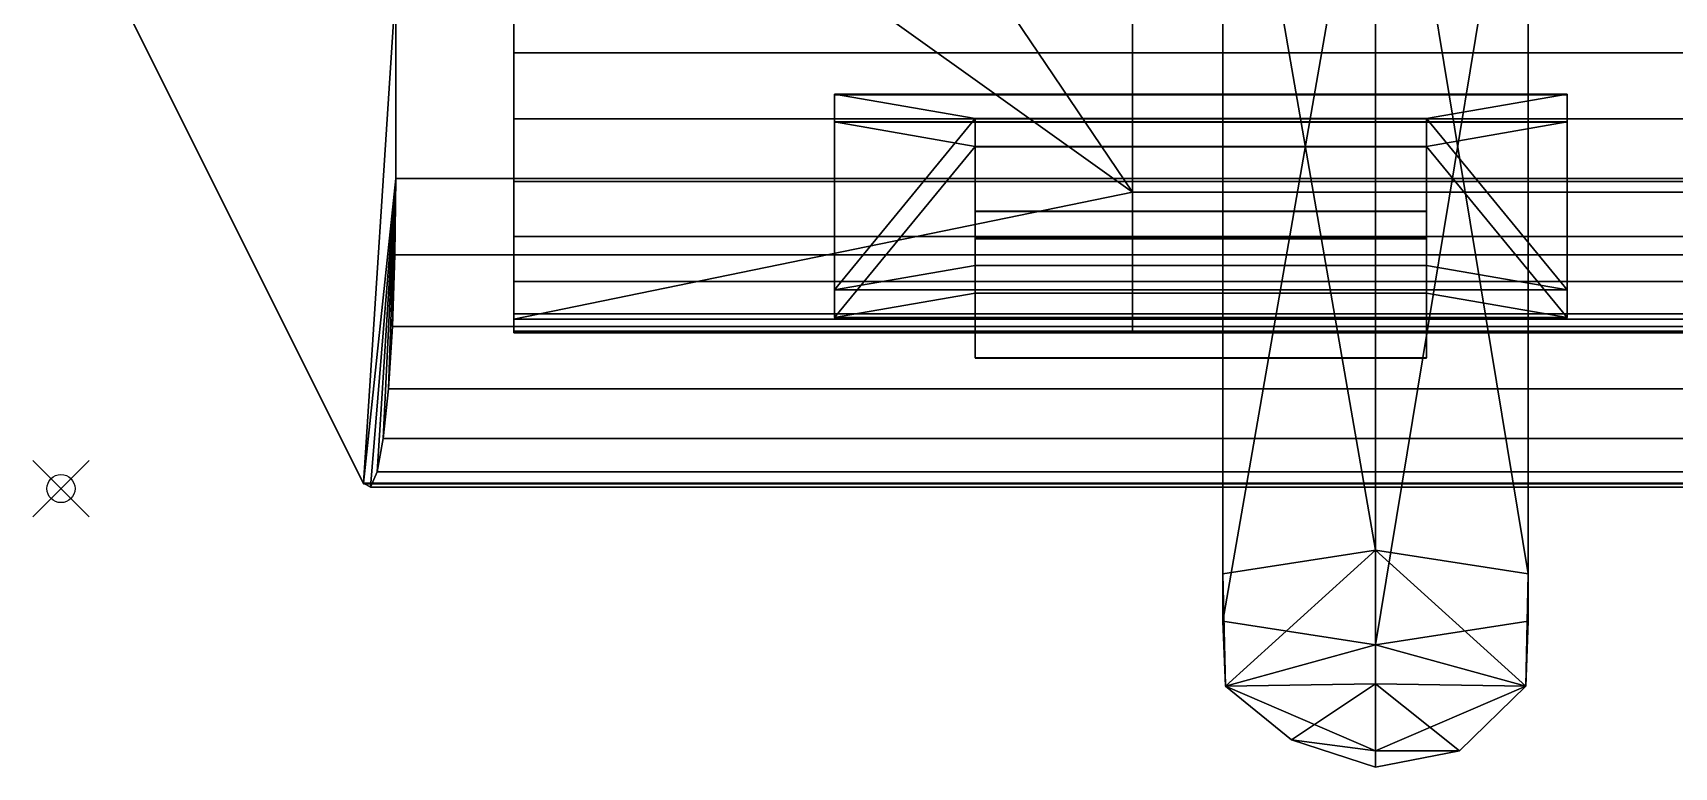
# Model space of a CAD drawing. Extents: x -1 to 863, y -669 to 1.
# Drawn here: x -1 to 57.3, y -627.9 to -601.8 of the extents above; entities that cross this region are included whole.
import ezdxf

# ---------------------------------------------------------------- set-up
doc = ezdxf.new("R2010")
doc.units = 0
doc.header["$PDMODE"] = 35
for name, color, linetype in [('IQ_200_2D', 1, 'Continuous'), ('IQ_200_3D', 1, 'Continuous'), ('IQ_204_2D', 7, 'Continuous'), ('IQ_BLACK_3D', 250, 'Continuous'), ('IQ_INS_3D', 3, 'Continuous')]:
    doc.layers.add(name, color=color, linetype=linetype)

msp = doc.modelspace()

# ---------------------------------------------------------------- linework, layer by layer
at = {"layer": 'IQ_200_2D', "transparency": 33554582}
for p, q in [((1.864, -600.063), (10.757, -617.833)), ((10.757, -617.833), (851.243, -617.833))]:
    msp.add_line(p, q, dxfattribs=at)
at = {"layer": 'IQ_204_2D', "transparency": 33554582}
for p, q in [((27.493, -604.005), (27.493, -611.941)), ((27.493, -604.005), (53.538, -604.005)), ((53.538, -611.941), (53.538, -604.005)), ((53.538, -604.99), (27.493, -604.99)), ((32.493, -605.859), (48.538, -605.859)), ((32.493, -605.859), (32.493, -613.371)), ((48.538, -613.371), (48.538, -605.859)), ((32.493, -608.158), (48.538, -608.158)), ((32.493, -609.123), (48.538, -609.123)), ((27.493, -611.941), (32.493, -611.941)), ((53.538, -611.941), (48.538, -611.941)), ((32.493, -613.371), (48.538, -613.371))]:
    msp.add_line(p, q, dxfattribs=at)
at = {"layer": 'IQ_INS_3D'}
msp.add_point((0, -618), dxfattribs=at)

# ---------------------------------------------------------------- meshes
at = {"layer": 'IQ_200_3D', "transparency": 33554687}
mesh = msp.add_polyface(dxfattribs=at)
corners = [(38.086, -602.51, 996.977), (823.914, -602.51, 996.977), (823.9, -567.978, 996.977), (38.086, -567.978, 996.977)]
mesh.append_faces([[corners[k] for k in face] for face in [(0, 1, 2, 3)]])
mesh = msp.add_polyface(dxfattribs=at)
corners = [(38.086, -607.462, 970.529), (38.086, -567.978, 970.529), (823.914, -567.978, 970.529), (823.914, -607.462, 970.529)]
mesh.append_faces([[corners[k] for k in face] for face in [(0, 1, 2, 3)]])
mesh = msp.add_polyface(dxfattribs=at)
corners = [(0, -587.088, 1361.612), (0, -578.478, 1361.612), (0.004, -578.109, 1361.566), (0.016, -577.762, 1361.43), (0.035, -577.459, 1361.213), (0.06, -577.219, 1360.928), (0.09, -577.057, 1360.592), (0.122, -576.983, 1360.227), (0.155, -577, 1359.855), (11.897, -600.123, 1226.902), (11.897, -606.978, 1226.902), (11.867, -609.693, 1227.242), (11.779, -612.239, 1228.242), (11.638, -614.46, 1229.839), (11.453, -616.219, 1231.935), (11.235, -617.406, 1234.4), (10.998, -617.947, 1237.081), (10.757, -617.811, 1239.813), (0.803, -597.921, 1352.524), (0.587, -597.188, 1354.97), (0.391, -595.911, 1357.182), (0.227, -594.158, 1359.039), (0.103, -592.024, 1360.442), (0.026, -589.625, 1361.316)]
mesh.append_faces([[corners[k] for k in face] for face in [(7, 1, 6), (8, 1, 7), (21, 0, 20), (9, 18, 8), (17, 10, 16), (14, 10, 13)]], dxfattribs={"vtx0": -1, "vtx1": -1})
mesh.append_faces([[corners[k] for k in face] for face in [(8, 18, 0)]], dxfattribs={"vtx0": -1, "vtx1": -1, "vtx2": -1})
mesh.append_faces([[corners[k] for k in face] for face in [(0, 18, 19), (9, 17, 18), (10, 15, 16), (17, 9, 10), (10, 14, 15)]], dxfattribs={"vtx0": -1, "vtx2": -1})
mesh.append_faces([[corners[k] for k in face] for face in [(2, 3, 1), (23, 0, 22), (11, 12, 10)]], dxfattribs={"vtx1": -1})
mesh.append_faces([[corners[k] for k in face] for face in [(3, 4, 1), (0, 1, 8), (4, 5, 1), (5, 6, 1), (21, 22, 0), (12, 13, 10), (19, 20, 0)]], dxfattribs={"vtx1": -1, "vtx2": -1})
mesh = msp.add_polyface(dxfattribs=at)
corners = [(0.803, -597.921, 1352.524), (10.757, -617.811, 1239.813), (851.243, -617.811, 1239.813), (861.197, -597.921, 1352.524)]
mesh.append_faces([[corners[k] for k in face] for face in [(0, 1, 2, 3)]])
mesh = msp.add_polyface(dxfattribs=at)
corners = [(11.897, -606.978, 1226.902), (11.897, -600.123, 1226.902), (850.103, -600.123, 1226.902), (850.103, -606.978, 1226.902)]
mesh.append_faces([[corners[k] for k in face] for face in [(0, 1, 2, 3)]])
mesh = msp.add_polyface(dxfattribs=at)
corners = [(823.914, -602.51, 996.977), (38.086, -602.51, 996.977), (38.086, -604.862, 996.697), (38.086, -607.083, 995.871), (38.086, -609.046, 994.545), (38.086, -610.643, 992.795), (38.086, -611.784, 990.719), (38.086, -612.403, 988.432), (38.086, -612.468, 986.064), (38.086, -611.974, 983.747), (823.914, -611.974, 983.747), (823.914, -612.468, 986.064), (823.914, -612.403, 988.432), (823.914, -611.784, 990.719), (823.914, -610.643, 992.795), (823.914, -609.046, 994.545), (823.914, -607.083, 995.871), (823.914, -604.862, 996.697)]
mesh.append_faces([[corners[k] for k in face] for face in [(11, 8, 9, 10)]], dxfattribs={"vtx0": -1})
mesh.append_faces([[corners[k] for k in face] for face in [(17, 2, 3, 16), (16, 3, 4, 15), (15, 4, 5, 14), (13, 6, 7, 12), (12, 7, 8, 11), (6, 13, 14, 5)]], dxfattribs={"vtx0": -1, "vtx2": -1})
mesh.append_faces([[corners[k] for k in face] for face in [(0, 1, 2, 17)]], dxfattribs={"vtx2": -1})
mesh = msp.add_polyface(dxfattribs=at)
corners = [(851.243, -617.811, 1239.813), (10.757, -617.811, 1239.813), (10.998, -617.947, 1237.081), (11.235, -617.406, 1234.4), (11.453, -616.219, 1231.935), (11.638, -614.46, 1229.839), (11.779, -612.239, 1228.242), (11.867, -609.693, 1227.242), (11.897, -606.978, 1226.902), (850.103, -606.978, 1226.902), (850.133, -609.693, 1227.242), (850.221, -612.239, 1228.242), (850.362, -614.46, 1229.839), (850.547, -616.219, 1231.935), (850.765, -617.406, 1234.4), (851.002, -617.947, 1237.081)]
mesh.append_faces([[corners[k] for k in face] for face in [(10, 7, 8, 9)]], dxfattribs={"vtx0": -1})
mesh.append_faces([[corners[k] for k in face] for face in [(14, 3, 4, 13), (15, 2, 3, 14), (13, 4, 5, 12), (12, 5, 6, 11), (11, 6, 7, 10)]], dxfattribs={"vtx0": -1, "vtx2": -1})
mesh.append_faces([[corners[k] for k in face] for face in [(0, 1, 2, 15)]], dxfattribs={"vtx2": -1})
mesh = msp.add_polyface(dxfattribs=at)
corners = [(823.914, -611.974, 983.747), (38.086, -611.974, 983.747), (38.086, -607.462, 970.529), (823.914, -607.462, 970.529)]
mesh.append_faces([[corners[k] for k in face] for face in [(0, 1, 2, 3)]])
at = {"layer": 'IQ_BLACK_3D', "transparency": 33554687}
mesh = msp.add_polyface(dxfattribs=at)
corners = [(16.1, -230.589, 924.5), (16.1, -72.9, 1022.887), (16.1, -72.9, 924.5), (16.1, -591.752, 924.5), (16.1, -611.974, 983.747), (16.1, -612.468, 986.064), (16.1, -612.403, 988.432), (16.1, -611.784, 990.719), (16.1, -610.643, 992.795), (16.1, -609.046, 994.545), (16.1, -607.083, 995.871), (16.1, -604.862, 996.697), (16.1, -602.51, 996.977), (16.1, -446.317, 996.977), (16.1, -235.553, 924.5)]
mesh.append_faces([[corners[k] for k in face] for face in [(2, 0, 1)]])
mesh.append_faces([[corners[k] for k in face] for face in [(7, 4, 5, 6)]], dxfattribs={"vtx0": -1})
mesh.append_faces([[corners[k] for k in face] for face in [(12, 7, 10, 11)]], dxfattribs={"vtx0": -1, "vtx1": -1})
mesh.append_faces([[corners[k] for k in face] for face in [(7, 12, 4)]], dxfattribs={"vtx0": -1, "vtx1": -1, "vtx2": -1})
mesh.append_faces([[corners[k] for k in face] for face in [(3, 4, 12, 13)]], dxfattribs={"vtx1": -1, "vtx3": -1})
mesh.append_faces([[corners[k] for k in face] for face in [(13, 14, 3)]], dxfattribs={"vtx2": -1})
mesh.append_faces([[corners[k] for k in face] for face in [(7, 8, 9, 10)]], dxfattribs={"vtx3": -1})
mesh = msp.add_polyface(dxfattribs=at)
corners = [(38.086, -567.978, 996.977), (38.086, -465.63, 996.977), (823.9, -465.63, 996.977), (823.9, -567.978, 996.977), (823.914, -602.51, 996.977), (845.901, -602.51, 996.977), (845.901, -446.317, 996.977), (16.1, -446.317, 996.977), (16.1, -602.51, 996.977), (38.086, -602.51, 996.977)]
mesh.append_faces([[corners[k] for k in face] for face in [(1, 7, 0)]], dxfattribs={"vtx0": -1, "vtx1": -1})
mesh.append_faces([[corners[k] for k in face] for face in [(6, 2, 3), (2, 6, 7, 1)]], dxfattribs={"vtx0": -1, "vtx2": -1})
mesh.append_faces([[corners[k] for k in face] for face in [(8, 9, 0, 7)]], dxfattribs={"vtx2": -1})
mesh.append_faces([[corners[k] for k in face] for face in [(3, 4, 5, 6)]], dxfattribs={"vtx3": -1})
mesh = msp.add_polyface(dxfattribs=at)
corners = [(38.086, -567.978, 970.529), (38.086, -607.462, 970.529), (27.464, -591.752, 924.5), (27.464, -567.978, 924.5)]
mesh.append_faces([[corners[k] for k in face] for face in [(0, 1, 2, 3)]])
mesh = msp.add_polyface(dxfattribs=at)
corners = [(46.725, -620.185, 1128.255), (41.301, -621.028, 1131.271), (41.301, -622.713, 1137.304), (46.725, -623.556, 1140.32), (46.725, -591.49, 1149.278), (41.301, -590.647, 1146.262), (41.301, -588.962, 1140.23), (46.725, -588.12, 1137.214)]
mesh.append_faces([[corners[k] for k in face] for face in [(4, 5, 2), (0, 1, 6)]], dxfattribs={"vtx1": -1, "vtx2": -1})
mesh.append_faces([[corners[k] for k in face] for face in [(1, 2, 5, 6)]], dxfattribs={"vtx1": -1, "vtx3": -1})
mesh.append_faces([[corners[k] for k in face] for face in [(2, 3, 4), (6, 7, 0)]], dxfattribs={"vtx2": -1})
mesh = msp.add_polyface(dxfattribs=at)
corners = [(46.725, -623.556, 1140.32), (52.149, -622.713, 1137.304), (52.149, -621.028, 1131.271), (46.725, -620.185, 1128.255), (46.725, -588.12, 1137.214), (52.149, -588.962, 1140.23), (52.149, -590.647, 1146.262), (46.725, -591.49, 1149.278)]
mesh.append_faces([[corners[k] for k in face] for face in [(4, 5, 2), (0, 1, 6)]], dxfattribs={"vtx1": -1, "vtx2": -1})
mesh.append_faces([[corners[k] for k in face] for face in [(1, 2, 5, 6)]], dxfattribs={"vtx1": -1, "vtx3": -1})
mesh.append_faces([[corners[k] for k in face] for face in [(2, 3, 4), (6, 7, 0)]], dxfattribs={"vtx2": -1})
mesh = msp.add_polyface(dxfattribs=at)
corners = [(38.086, -607.462, 970.529), (38.086, -611.974, 983.747), (16.1, -611.974, 983.747), (16.1, -591.752, 924.5), (27.464, -591.752, 924.5)]
mesh.append_faces([[corners[k] for k in face] for face in [(0, 3, 4)]], dxfattribs={"vtx0": -1})
mesh.append_faces([[corners[k] for k in face] for face in [(3, 0, 2)]], dxfattribs={"vtx0": -1, "vtx1": -1})
mesh.append_faces([[corners[k] for k in face] for face in [(0, 1, 2)]], dxfattribs={"vtx2": -1})
mesh = msp.add_polyface(dxfattribs=at)
corners = [(16.1, -602.51, 996.977), (16.1, -604.862, 996.697), (16.1, -607.083, 995.871), (16.1, -609.046, 994.545), (16.1, -610.643, 992.795), (16.1, -611.784, 990.719), (16.1, -612.403, 988.432), (16.1, -612.468, 986.064), (16.1, -611.974, 983.747), (38.086, -611.974, 983.747), (38.086, -612.468, 986.064), (38.086, -612.403, 988.432), (38.086, -611.784, 990.719), (38.086, -610.643, 992.795), (38.086, -609.046, 994.545), (38.086, -607.083, 995.871), (38.086, -604.862, 996.697), (38.086, -602.51, 996.977)]
mesh.append_faces([[corners[k] for k in face] for face in [(0, 1, 16, 17)]], dxfattribs={"vtx1": -1})
mesh.append_faces([[corners[k] for k in face] for face in [(2, 3, 14, 15), (1, 2, 15, 16), (13, 14, 3, 4), (5, 6, 11, 12), (6, 7, 10, 11), (12, 13, 4, 5)]], dxfattribs={"vtx1": -1, "vtx3": -1})
mesh.append_faces([[corners[k] for k in face] for face in [(7, 8, 9, 10)]], dxfattribs={"vtx3": -1})
mesh = msp.add_polyface(dxfattribs=at)
corners = [(27.493, -603.983, 1318.169), (53.538, -603.983, 1318.169), (53.538, -610.935, 1278.778), (27.493, -610.935, 1278.778), (32.493, -604.852, 1313.245), (32.493, -610.066, 1283.702), (48.538, -610.066, 1283.702), (48.538, -604.852, 1313.245)]
mesh.append_faces([[corners[k] for k in face] for face in [(5, 3, 4), (0, 4, 3)]], dxfattribs={"vtx0": -1, "vtx1": -1})
mesh.append_faces([[corners[k] for k in face] for face in [(2, 6, 7), (1, 7, 4, 0), (7, 1, 2)]], dxfattribs={"vtx0": -1, "vtx2": -1})
mesh.append_faces([[corners[k] for k in face] for face in [(5, 6, 2, 3)]], dxfattribs={"vtx1": -1, "vtx3": -1})
mesh = msp.add_polyface(dxfattribs=at)
corners = [(27.493, -604.968, 1318.343), (27.493, -603.983, 1318.169), (27.493, -610.935, 1278.778), (27.493, -611.919, 1278.952)]
mesh.append_faces([[corners[k] for k in face] for face in [(0, 1, 2, 3)]])
mesh = msp.add_polyface(dxfattribs=at)
corners = [(53.538, -604.968, 1318.343), (53.538, -603.983, 1318.169), (27.493, -603.983, 1318.169), (27.493, -604.968, 1318.343)]
mesh.append_faces([[corners[k] for k in face] for face in [(0, 1, 2, 3)]])
mesh = msp.add_polyface(dxfattribs=at)
corners = [(53.538, -611.919, 1278.952), (53.538, -610.935, 1278.778), (53.538, -603.983, 1318.169), (53.538, -604.968, 1318.343)]
mesh.append_faces([[corners[k] for k in face] for face in [(0, 1, 2, 3)]])
mesh = msp.add_polyface(dxfattribs=at)
corners = [(32.493, -610.066, 1283.702), (32.493, -613.35, 1284.281), (32.493, -609.101, 1298.763), (32.493, -608.136, 1313.825), (32.493, -604.852, 1313.245)]
mesh.append_faces([[corners[k] for k in face] for face in [(3, 4, 2)]], dxfattribs={"vtx1": -1})
mesh.append_faces([[corners[k] for k in face] for face in [(0, 1, 2, 4)]], dxfattribs={"vtx2": -1})
mesh = msp.add_polyface(dxfattribs=at)
corners = [(48.538, -610.066, 1283.702), (32.493, -610.066, 1283.702), (32.493, -604.852, 1313.245), (48.538, -604.852, 1313.245)]
mesh.append_faces([[corners[k] for k in face] for face in [(0, 1, 2, 3)]])
mesh = msp.add_polyface(dxfattribs=at)
corners = [(48.538, -604.852, 1313.245), (32.493, -604.852, 1313.245), (32.493, -608.136, 1313.825), (48.538, -608.136, 1313.825)]
mesh.append_faces([[corners[k] for k in face] for face in [(0, 1, 2, 3)]])
mesh = msp.add_polyface(dxfattribs=at)
corners = [(32.493, -605.837, 1313.419), (32.493, -604.852, 1313.245), (48.538, -604.852, 1313.245), (48.538, -605.837, 1313.419)]
mesh.append_faces([[corners[k] for k in face] for face in [(0, 1, 2, 3)]])
mesh = msp.add_polyface(dxfattribs=at)
corners = [(32.493, -611.05, 1283.876), (32.493, -610.066, 1283.702), (32.493, -604.852, 1313.245), (32.493, -605.837, 1313.419)]
mesh.append_faces([[corners[k] for k in face] for face in [(0, 1, 2, 3)]])
mesh = msp.add_polyface(dxfattribs=at)
corners = [(48.538, -610.066, 1283.702), (48.538, -604.852, 1313.245), (48.538, -608.136, 1313.825), (48.538, -609.101, 1298.763), (48.538, -613.35, 1284.281)]
mesh.append_faces([[corners[k] for k in face] for face in [(4, 0, 3)]], dxfattribs={"vtx1": -1})
mesh.append_faces([[corners[k] for k in face] for face in [(1, 2, 3, 0)]], dxfattribs={"vtx2": -1})
mesh = msp.add_polyface(dxfattribs=at)
corners = [(48.538, -605.837, 1313.419), (48.538, -604.852, 1313.245), (48.538, -610.066, 1283.702), (48.538, -611.05, 1283.876)]
mesh.append_faces([[corners[k] for k in face] for face in [(0, 1, 2, 3)]])
mesh = msp.add_polyface(dxfattribs=at)
corners = [(27.493, -604.968, 1318.343), (27.493, -611.919, 1278.952), (53.538, -611.919, 1278.952), (53.538, -604.968, 1318.343), (32.493, -605.837, 1313.419), (48.538, -605.837, 1313.419), (48.538, -611.05, 1283.876), (32.493, -611.05, 1283.876)]
mesh.append_faces([[corners[k] for k in face] for face in [(6, 2, 5), (3, 5, 2)]], dxfattribs={"vtx0": -1, "vtx1": -1})
mesh.append_faces([[corners[k] for k in face] for face in [(1, 7, 4), (0, 4, 5, 3), (4, 0, 1)]], dxfattribs={"vtx0": -1, "vtx2": -1})
mesh.append_faces([[corners[k] for k in face] for face in [(6, 7, 1, 2)]], dxfattribs={"vtx1": -1, "vtx3": -1})
mesh = msp.add_polyface(dxfattribs=at)
corners = [(48.538, -608.136, 1313.825), (32.493, -608.136, 1313.825), (32.493, -609.101, 1298.763), (48.538, -609.101, 1298.763)]
mesh.append_faces([[corners[k] for k in face] for face in [(0, 1, 2, 3)]])
mesh = msp.add_polyface(dxfattribs=at)
corners = [(48.538, -609.101, 1298.763), (32.493, -609.101, 1298.763), (32.493, -613.35, 1284.281), (48.538, -613.35, 1284.281)]
mesh.append_faces([[corners[k] for k in face] for face in [(0, 1, 2, 3)]])
mesh = msp.add_polyface(dxfattribs=at)
corners = [(48.538, -613.35, 1284.281), (32.493, -613.35, 1284.281), (32.493, -610.066, 1283.702), (48.538, -610.066, 1283.702)]
mesh.append_faces([[corners[k] for k in face] for face in [(0, 1, 2, 3)]])
mesh = msp.add_polyface(dxfattribs=at)
corners = [(48.538, -611.05, 1283.876), (48.538, -610.066, 1283.702), (32.493, -610.066, 1283.702), (32.493, -611.05, 1283.876)]
mesh.append_faces([[corners[k] for k in face] for face in [(0, 1, 2, 3)]])
mesh = msp.add_polyface(dxfattribs=at)
corners = [(27.493, -611.919, 1278.952), (27.493, -610.935, 1278.778), (53.538, -610.935, 1278.778), (53.538, -611.919, 1278.952)]
mesh.append_faces([[corners[k] for k in face] for face in [(0, 1, 2, 3)]])
mesh = msp.add_polyface(dxfattribs=at)
corners = [(46.725, -627.903, 1132.602), (46.725, -627.327, 1137.361), (46.725, -623.556, 1140.32), (41.301, -622.713, 1137.304), (41.301, -621.028, 1131.271), (46.725, -620.185, 1128.255), (46.725, -624.944, 1128.83), (46.725, -627.903, 1132.602), (46.725, -627.903, 1132.602), (46.725, -627.903, 1132.602), (46.725, -627.903, 1132.602), (46.725, -627.903, 1132.602), (46.725, -627.903, 1132.602), (46.725, -627.903, 1132.602), (46.725, -627.903, 1132.602), (46.725, -627.903, 1132.602), (46.725, -627.903, 1132.602), (46.725, -627.903, 1132.602), (46.725, -627.903, 1132.602), (46.725, -627.903, 1132.602), (41.385, -625.021, 1133.407), (43.741, -626.928, 1132.111)]
mesh.append_faces([[corners[k] for k in face] for face in [(2, 20, 1)]], dxfattribs={"vtx0": -1, "vtx1": -1})
mesh.append_faces([[corners[k] for k in face] for face in [(1, 20, 21), (20, 6, 21)]], dxfattribs={"vtx0": -1, "vtx1": -1, "vtx2": -1})
mesh.append_faces([[corners[k] for k in face] for face in [(20, 3, 4), (20, 5, 6)]], dxfattribs={"vtx0": -1, "vtx2": -1})
mesh.append_faces([[corners[k] for k in face] for face in [(18, 1, 21), (8, 21, 6)]], dxfattribs={"vtx1": -1})
mesh.append_faces([[corners[k] for k in face] for face in [(2, 3, 20), (4, 5, 20)]], dxfattribs={"vtx1": -1, "vtx2": -1})
mesh = msp.add_polyface(dxfattribs=at)
corners = [(46.725, -627.903, 1132.602), (46.725, -624.944, 1128.83), (46.725, -620.185, 1128.255), (52.149, -621.028, 1131.271), (52.149, -622.713, 1137.304), (46.725, -623.556, 1140.32), (46.725, -627.327, 1137.361), (46.725, -627.903, 1132.602), (46.725, -627.903, 1132.602), (46.725, -627.903, 1132.602), (46.725, -627.903, 1132.602), (46.725, -627.903, 1132.602), (46.725, -627.903, 1132.602), (46.725, -627.903, 1132.602), (46.725, -627.903, 1132.602), (46.725, -627.903, 1132.602), (46.725, -627.903, 1132.602), (46.725, -627.903, 1132.602), (46.725, -627.903, 1132.602), (46.725, -627.903, 1132.602), (52.066, -625.021, 1133.407), (49.71, -627.324, 1133.528)]
mesh.append_faces([[corners[k] for k in face] for face in [(5, 20, 4), (2, 20, 1)]], dxfattribs={"vtx0": -1, "vtx1": -1})
mesh.append_faces([[corners[k] for k in face] for face in [(1, 20, 21), (20, 6, 21)]], dxfattribs={"vtx0": -1, "vtx1": -1, "vtx2": -1})
mesh.append_faces([[corners[k] for k in face] for face in [(20, 3, 4)]], dxfattribs={"vtx0": -1, "vtx2": -1})
mesh.append_faces([[corners[k] for k in face] for face in [(18, 1, 21), (8, 21, 6)]], dxfattribs={"vtx1": -1})
mesh.append_faces([[corners[k] for k in face] for face in [(2, 3, 20), (5, 6, 20)]], dxfattribs={"vtx1": -1, "vtx2": -1})

doc.saveas('drawing.dxf')
